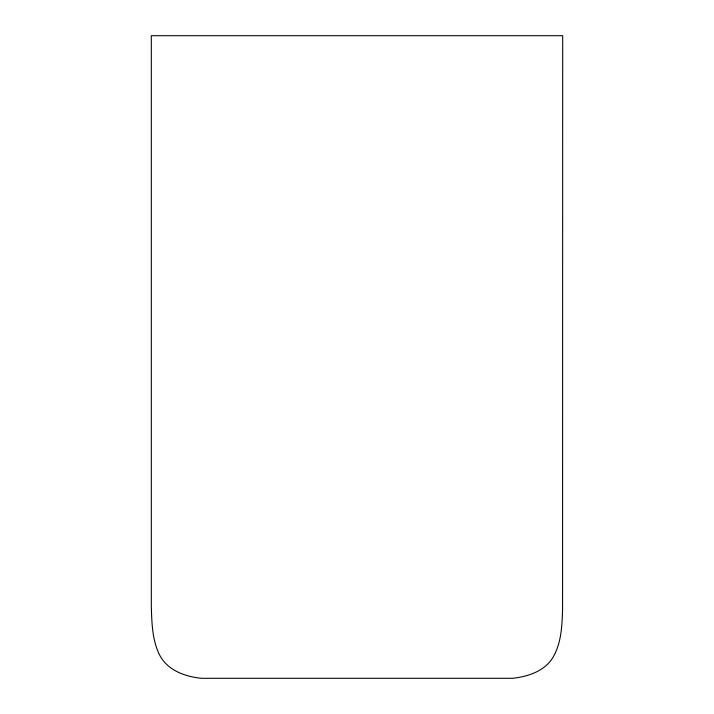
<?xml version="1.0" encoding="UTF-8"?>
<svg xmlns="http://www.w3.org/2000/svg" width="714" height="714" viewBox="0 0 714 714"><rect width="100%" height="100%" fill="white"/><g stroke="black" fill="none" stroke-linecap="round" stroke-linejoin="round"><path stroke-width="1.07" d="M562.561 609.515C562.096 625.018 561.463 641.226 554.162 655.256C546.29 670.678 528.61 676.622 512.482 678.3L201.518 678.3C184.98 676.685 167.04 670.25 159.258 654.345C152.153 639.458 151.823 622.679 151.314 606.507L151.314 35.7L562.686 35.7L562.561 609.515"/></g></svg>
